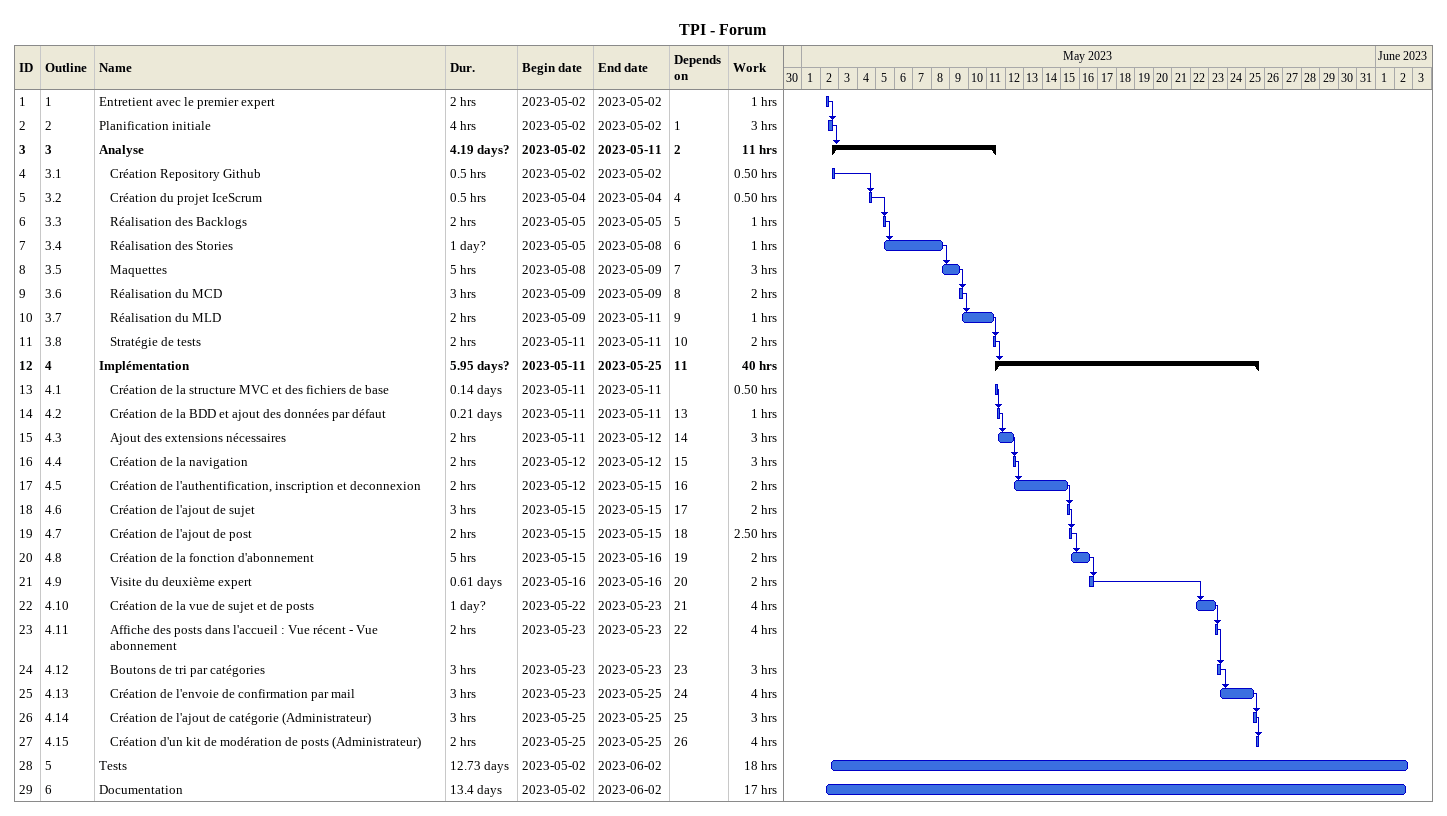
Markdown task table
TPI - Forum

| ID | WBS | Task | Duration | Start | Finish | Predecessors | Work (h) |
|---|---|---|---|---|---|---|---|
| 1 | 1 | Entretient avec le premier expert | 2h | 2023-05-02 | 2023-05-02 |  | 1 |
| 2 | 2 | Planification initiale | 4h | 2023-05-02 | 2023-05-02 | 1 | 3 |
| 3 | 3 | **Analyse** | 4.19d? | 2023-05-02 | 2023-05-11 | 2 | 11 |
| 4 | 3.1 | Création Repository Github | 0.5h | 2023-05-02 | 2023-05-02 |  | 0.50 |
| 5 | 3.2 | Création du projet IceScrum | 0.5h | 2023-05-04 | 2023-05-04 | 4 | 0.50 |
| 6 | 3.3 | Réalisation des Backlogs | 2h | 2023-05-05 | 2023-05-05 | 5 | 1 |
| 7 | 3.4 | Réalisation des Stories | 1d? | 2023-05-05 | 2023-05-08 | 6 | 1 |
| 8 | 3.5 | Maquettes | 5h | 2023-05-08 | 2023-05-09 | 7 | 3 |
| 9 | 3.6 | Réalisation du MCD | 3h | 2023-05-09 | 2023-05-09 | 8 | 2 |
| 10 | 3.7 | Réalisation du MLD | 2h | 2023-05-09 | 2023-05-11 | 9 | 1 |
| 11 | 3.8 | Stratégie de tests | 2h | 2023-05-11 | 2023-05-11 | 10 | 2 |
| 12 | 4 | **Implémentation** | 5.95d? | 2023-05-11 | 2023-05-25 | 11 | 40 |
| 13 | 4.1 | Création de la structure MVC et des fichiers de base | 0.14d | 2023-05-11 | 2023-05-11 |  | 0.50 |
| 14 | 4.2 | Création de la BDD et ajout des données par défaut | 0.21d | 2023-05-11 | 2023-05-11 | 13 | 1 |
| 15 | 4.3 | Ajout des extensions nécessaires | 2h | 2023-05-11 | 2023-05-12 | 14 | 3 |
| 16 | 4.4 | Création de la navigation | 2h | 2023-05-12 | 2023-05-12 | 15 | 3 |
| 17 | 4.5 | Création de l'authentification, inscription et deconnexion | 2h | 2023-05-12 | 2023-05-15 | 16 | 2 |
| 18 | 4.6 | Création de l'ajout de sujet | 3h | 2023-05-15 | 2023-05-15 | 17 | 2 |
| 19 | 4.7 | Création de l'ajout de post | 2h | 2023-05-15 | 2023-05-15 | 18 | 2.50 |
| 20 | 4.8 | Création de la fonction d'abonnement | 5h | 2023-05-15 | 2023-05-16 | 19 | 2 |
| 21 | 4.9 | Visite du deuxième expert | 0.61d | 2023-05-16 | 2023-05-16 | 20 | 2 |
| 22 | 4.10 | Création de la vue de sujet et de posts | 1d? | 2023-05-22 | 2023-05-23 | 21 | 4 |
| 23 | 4.11 | Affiche des posts dans l'accueil : Vue récent - Vue abonnement | 2h | 2023-05-23 | 2023-05-23 | 22 | 4 |
| 24 | 4.12 | Boutons de tri par catégories | 3h | 2023-05-23 | 2023-05-23 | 23 | 3 |
| 25 | 4.13 | Création de l'envoie de confirmation par mail | 3h | 2023-05-23 | 2023-05-25 | 24 | 4 |
| 26 | 4.14 | Création de l'ajout de catégorie (Administrateur) | 3h | 2023-05-25 | 2023-05-25 | 25 | 3 |
| 27 | 4.15 | Création d'un kit de modération de posts (Administrateur) | 2h | 2023-05-25 | 2023-05-25 | 26 | 4 |
| 28 | 5 | Tests | 12.73d | 2023-05-02 | 2023-06-02 |  | 18 |
| 29 | 6 | Documentation | 13.4d | 2023-05-02 | 2023-06-02 |  | 17 |
